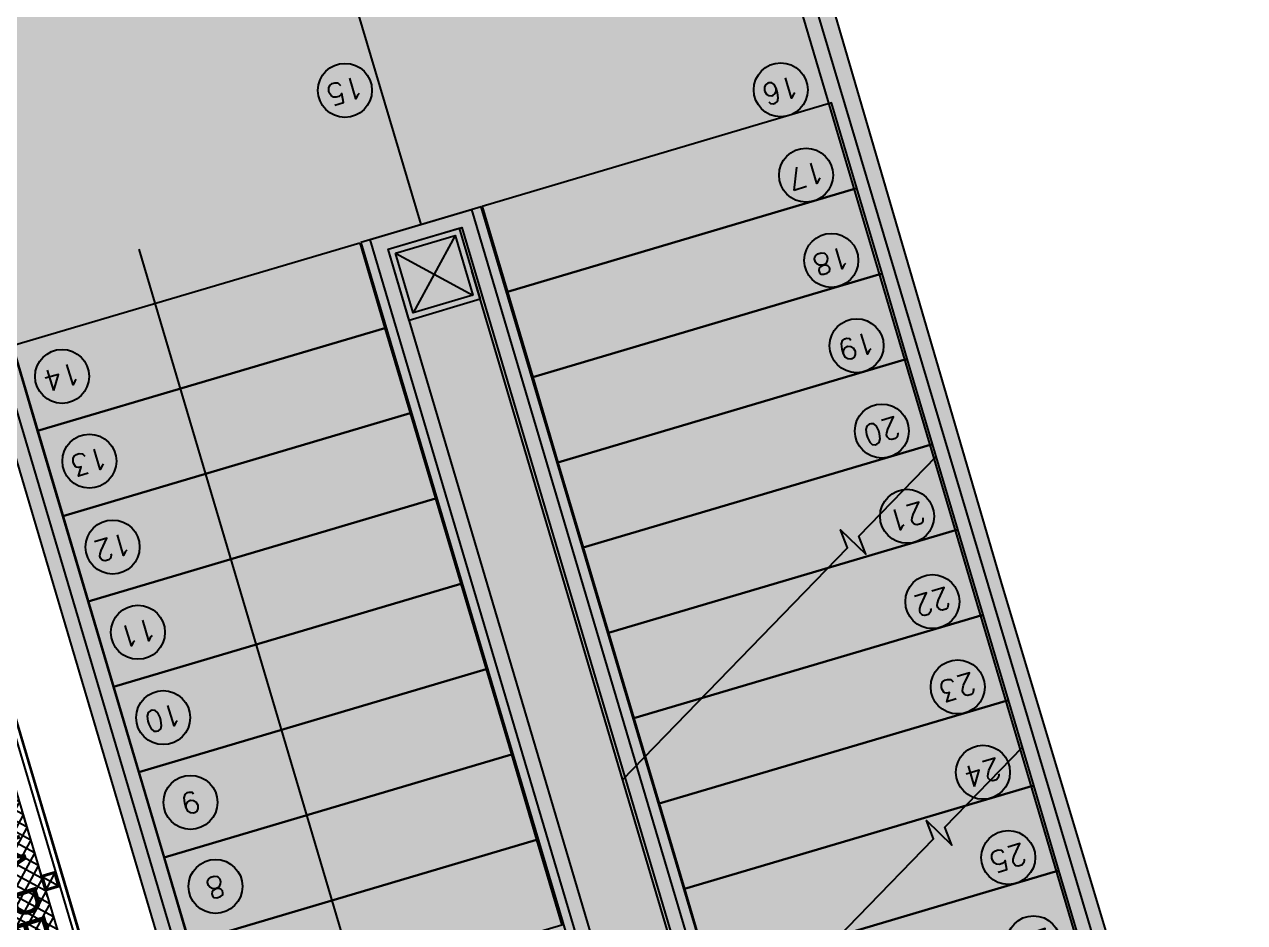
# Model space of a CAD drawing. Header units: millimetres. Extents: x 837111 to 838100, y 1172930 to 1173673.
# Drawn here: x 837870.512 to 837874.627, y 1173337.569 to 1173340.598 of the extents above; entities that cross this region are included whole.
import ezdxf
from ezdxf.enums import TextEntityAlignment as Align

# ---------------------------------------------------------------- set-up
doc = ezdxf.new("R2010")
doc.units = ezdxf.units.MM
doc.linetypes.add('HIDDEN2', pattern=[0.1875, 0.125, -0.0625])
for name, color, linetype in [('.', 255, 'Continuous'), ('A-Linea-1', 1, 'Continuous'), ('A-Linea-4', 4, 'Continuous'), ('hatch ciruclación', 41, 'Continuous'), ('OLD-ANT-PLANTAS PROPUESTAS$0$INT-MUEBLES', 1, 'Continuous'), ('OLD-ANT-PLANTAS PROPUESTAS$0$KCIG-AP-DW-XR-PUNTOS FIJOS$0$A-ANOTAC-SIMBOLO', 9, 'Continuous'), ('OLD-ANT-PLANTAS PROPUESTAS$0$KCIG-AP-DW-XR-PUNTOS FIJOS$0$A-ESCALERA', 3, 'Continuous'), ('OLD-ANT-PLANTAS PROPUESTAS$0$KCIG-AP-DW-XR-PUNTOS FIJOS$0$A-PASAMANOS', 1, 'Continuous'), ('OLD-ANT-PLANTAS PROPUESTAS$0$KCIG-AP-DW-XR-VENTANERIA$0$A-A BORDILLO', 1, 'Continuous')]:
    doc.layers.add(name, color=color, linetype=linetype)
doc.styles.add('OLD-ANT-PLANTAS PROPUESTAS$0$KCIG-AP-DW-XR-PUNTOS FIJOS$0$jb', font='swisscl.ttf')
doc.styles.add('OLD-ANT-PLANTAS PROPUESTAS$0$KCIG-AP-DW-XR-PUNTOS FIJOS$0$ROMANS', font='romans')

# ---------------------------------------------------------------- blocks, each defined once
blk = doc.blocks.new('OLD-ANT-PLANTAS PROPUESTAS$0$KCIG-AP-DW-XR-PUNTOS FIJOS$0$NUM-ESCALERA')
blk.add_circle((0, 0), 0.1265625)
at = {"style": 'OLD-ANT-PLANTAS PROPUESTAS$0$KCIG-AP-DW-XR-PUNTOS FIJOS$0$ROMANS'}
blk.add_attdef('NO', text='', height=0.1, rotation=359.9999999999984, dxfattribs=at).set_placement((-0.0008782472637847, -0.00233610982729), align=Align.MIDDLE)
blk = doc.blocks.new('*U84')
blk.add_lwpolyline([(0, -2.599876691268184), (0, 1), (0.1966895653345091, 1.091272574015917), (-0.1966895653345091, 1.091272574015917), (0, 1.182545148031833), (0, 2.421182615648919)])
blk = doc.blocks.new('*U85')
blk.add_lwpolyline([(0, -2.599876691268184), (0, 1), (0.1966895653345091, 1.091272574015917), (-0.1966895653345091, 1.091272574015917), (0, 1.182545148031833), (0, 2.421180562916075)])
blk = doc.blocks.new('escalera emergencia p1')
at = {"layer": '.'}
h = blk.add_hatch(color=256, dxfattribs=at)
h.dxf.hatch_style = 1
edge = h.paths.add_edge_path()
edge.add_line((0.1540210538078099, -1.280808035924565), (1.83357789104201, 3.535768091870063))
edge.add_arc((3.239156493917108, 3.057414920651354), 1.48474676796525, -19.151111843441186, 161.2052902477963, ccw=False)
edge.add_line((4.64173237932846, 2.570327813271433), (2.992200512078492, -2.184146730873024))
edge.add_arc((1.420054065762088, -1.616545943950769), 1.671470939783262, -102.85142786117638, -19.851385333506528, ccw=False)
edge.add_line((1.048279334791005, -3.246146708668675), (-2.844993552096653, -2.480745400257983))
edge.add_line((-2.844993552193046, -2.480745400243904), (-2.842668274754172, -2.430675694812371))
edge.add_line((-2.842668274883181, -2.430675694835372), (1.075170500160937, -3.195487810505555))
edge.add_arc((1.429512333124876, -1.630206674628425), 1.604887276073889, 257.2446072604753, 337.1126199083404)
edge.add_line((2.90804858552292, -2.254381105303764), (4.596011356012295, 2.586270980832799))
edge.add_arc((3.239231000654399, 3.057633840246126), 1.436327218001432, -19.1578812551001, 161.2289846699974)
edge.add_line((1.879298916086555, 3.519824929244351), (0.2001681679782179, -1.295528926060333))
edge.add_arc((0.176571364980191, -1.289808755274862), 0.02428022805488859, -201.75889304209204, -13.62638406697829, ccw=False)
h = blk.add_hatch(color=255, dxfattribs=at)
h.dxf.hatch_style = 1
h.paths.add_polyline_path([(1.661041936604306, -1.075889139843639), (2.913275058148429, 2.515199002285954), (3.158193949377164, 2.429794449766632), (1.905960829462856, -1.161293692246545)])
h = blk.add_hatch()
h.set_pattern_fill('ANSI37', color=251, scale=0.01, angle=-35.7286130891574)
h.set_pattern_definition([(115.7759706337468, (-0.5261129699647427, -0.4505466216942295), (-0.02859091387684674, -0.01380659783171555), []), (205.7759706337468, (-0.5261129699647427, -0.4505466216942295), (0.01380659783171555, -0.02859091387684674), [])])
edge = h.paths.add_edge_path()
edge.add_line((-1.137331397272646, 4.916053541179281), (1.59192409355422, 3.964342693608447))
edge.add_line((1.591924093663692, 3.964342693623621), (-0.1506875156337362, -1.046796885329677))
edge.add_line((-0.1506875157356262, -1.046796885319054), (-2.88960941803629, -0.09171290757663564))
edge.add_arc((11.5442059780471, -2.594876657938585), 14.64926126608835, 160.4532993467041, 170.1614169072793, ccw=False)
edge.add_arc((-19.14698579604737, 11.12267856870312), 19.04914291510596, -27.56906836479267, -19.01536772105462)
at = {"layer": 'hatch ciruclación', "true_color": 0xfeeab9}
h = blk.add_hatch(color=254, dxfattribs=at)
h.dxf.hatch_style = 1
edge = h.paths.add_edge_path()
edge.add_line((-2.90187830850482, -0.163199333299417), (0.12472571911935, -1.217716226320763))
edge.add_line((0.1247257192153484, -1.217716226296034), (1.787858994949199, 3.551710530692004))
edge.add_arc((3.242405761266127, 3.054001158860046), 1.537342159166267, -19.07334312992458, 161.1103416400305, ccw=False)
edge.add_line((4.69534944719635, 2.551631215377711), (3.936172179164913, 0.3999098926012059))
edge.add_line((3.936172179179266, 0.3999098925851285), (3.0394124358236, -2.200609850033448))
edge.add_arc((1.419509124010801, -1.616084409877658), 1.722137256225804, -103.15125475152712, -19.841456841423508, ccw=False)
edge.add_line((1.027684149332345, -3.293054868467152), (-3.107527087446799, -2.460851335759267))
edge.add_arc((11.66454701544717, -2.624980164866429), 14.77298587211189, 170.40744016354, 179.3634270851193, ccw=False)
at = {"color": 252}
blk.add_line((0.1638386875856668, -0.3462889547226951), (1.284478924004361, 2.867420981172472), dxfattribs=at)
at = {"color": 255}
blk.add_line((1.979416875401512, -0.9221445497823879), (3.100053423317149, 2.291566672560293), dxfattribs=at)
at = {"color": 3, "elevation": 8.820422622646684e-05}
blk.add_lwpolyline([(-1.430436895228922, -0.6766114485799335), (-0.1078811977058649, -1.136782751767896), (1.68218624801375, 4.007941215764731), (-1.100826777750626, 4.97839777515037), (-1.107412031153217, 4.959513007721398), (1.656729103066027, 3.995637212181464), (-0.1201980884652585, -1.111321149277501), (-1.423864547163248, -0.65772218600614)], close=True, dxfattribs=at)
at = {"color": 251, "elevation": 8.820422622646684e-05}
blk.add_lwpolyline([(-1.137331397272646, 4.916053541179281), (1.591924093663692, 3.964342693623621), (-0.1506875157356262, -1.046796885319054), (-2.889609417878091, -0.09171290759695694, -0.04238500797604346), (-2.260805157246068, 2.30640105297789, 0.03733989930584632), (-1.137331397272646, 4.916053541179281)], format="xyb", close=True, dxfattribs=at)
at = {"color": 2, "linetype": 'HIDDEN2', "ltscale": 0.001, "elevation": 8.820422622646684e-05}
blk.add_lwpolyline([(-1.137331397272646, 4.916053541179281), (1.593086240347475, 3.964877203514334), (-0.1509903152473271, -1.047667143051513), (-2.784669192973524, -0.1313023781403899)], dxfattribs=at)
at = {"layer": 'A-Linea-4'}
for p, q in [((2.925574375316501, 2.489728936401661), (3.054719830863178, 2.222293988510501)), ((3.123864576919004, 2.420584190113004), (2.856429628795013, 2.291438734449912)), ((0.7714587294030935, 1.463679351843894, 8.820422622646684e-05), (0.7170225216541439, 1.437391956395004, 8.820422622646684e-05)), ((0.7310969275422394, 1.477753757848404, 8.820422622646684e-05), (0.7573843230493367, 1.423317550448701, 8.820422622646684e-05))]:
    blk.add_line(p, q, dxfattribs=at)
for points in [[(2.913274807855487, 2.515198930981569), (3.14933457178995, 2.432883757457603), (3.067019397392869, 2.196823993406724), (2.830959633458406, 2.279139167396352)], [(2.925574375316501, 2.489728936401661), (3.123864576919004, 2.420584190113004), (3.054719830863178, 2.222293988510501), (2.856429628795013, 2.291438734449912)]]:
    blk.add_lwpolyline(points, close=True, dxfattribs=at)
at = {"layer": 'A-Linea-4', "elevation": 8.820422622646684e-05}
for points in [[(0.7766431299969554, 1.466182913340162), (0.7285933664534241, 1.48293815884972), (0.7118381208274513, 1.434888395131566), (0.7598878848366439, 1.418133149680216)], [(0.7714587294030935, 1.463679351843894), (0.7310969275422394, 1.477753757848404), (0.7170225216541439, 1.437391956395004), (0.7573843230493367, 1.423317550448701)]]:
    blk.add_lwpolyline(points, close=True, dxfattribs=at)
at = {"layer": 'OLD-ANT-PLANTAS PROPUESTAS$0$INT-MUEBLES'}
blk.add_line((3.710957161616534, 4.414287924650125), (3.051669985754415, 2.518220428726636), dxfattribs=at)
at = {"layer": 'OLD-ANT-PLANTAS PROPUESTAS$0$KCIG-AP-DW-XR-PUNTOS FIJOS$0$A-ANOTAC-SIMBOLO'}
blk.add_line((0.8465459158178419, -0.9667901464854367), (2.231987544801086, 3.006305811810307), dxfattribs=at)
at = {"layer": 'OLD-ANT-PLANTAS PROPUESTAS$0$KCIG-AP-DW-XR-PUNTOS FIJOS$0$A-ESCALERA'}
for points in [[(2.848377448739484, 2.589109299064148), (2.749598913593218, 2.305837696185336), (1.596220834180713, 2.708028626337182), (1.694999369094148, 2.991300229041371)], [(2.749598753871396, 2.305837751773652), (2.650820220122114, 2.022566148953047), (1.497442141640931, 2.424757079046685), (1.596220675157383, 2.708028682391159)], [(2.851648539071903, 2.587969946675003), (1.570802894420922, -1.095702665683348), (1.97086116601713, -1.235207064950373), (3.251706813229248, 2.448465547815431)], [(3.254979793215171, 2.447324583365116), (3.156201259000227, 2.164052980369888), (4.316120783099905, 1.759582972212229), (4.41489931801334, 2.042854574916419)], [(2.650819901842624, 2.022566259838641), (2.552041366929188, 1.739294656726997), (1.398663287749514, 2.141485586820636), (1.497441821498796, 2.424757190339733)], [(2.552041366929188, 1.739294656726997), (2.453262832947075, 1.456023053906392), (1.299884754000232, 1.858213983650785), (1.398663287982345, 2.141485586878844)], [(3.156201418722048, 2.164052925130818), (3.057422884041443, 1.880781321611721), (4.217342408373952, 1.476311313221231), (4.316120942821726, 1.759582916623913)], [(2.453262832947075, 1.456023053906392), (2.354484298499301, 1.172751450678334), (1.201106219086796, 1.57494238083018), (1.299884754000232, 1.858213983650785)], [(3.057423203950748, 1.880781210260466), (2.958644669270143, 1.597509607905522), (4.11856419313699, 1.193039599456824), (4.217342728050426, 1.476311202393845)], [(2.35448429803364, 1.17275145102758), (2.255705764284357, 0.8894798473920673), (1.102327684639022, 1.291670778009575), (1.201106219086796, 1.57494238083018)], [(2.958644668804482, 1.597509607672691), (2.859866134822369, 1.314238004153594), (4.019785659154877, 0.909767996345181), (4.118564193369821, 1.193039599922486)], [(2.255705764051527, 0.8894798479159363), (2.156927230069414, 0.6062082445714623), (1.003549150656909, 1.008399174374063), (1.102327684639022, 1.291670778009575)], [(2.859866134822369, 1.314238004153594), (2.761087599676102, 1.030966401391197), (3.921007125172764, 0.6264963936409913), (4.019785659154877, 0.909767996345181)], [(2.761087600141764, 1.030966401041951), (2.662309065693989, 0.747694798395969), (3.822228590492159, 0.3432247904129326), (3.921007125172764, 0.6264963936409913)], [(2.156927230069414, 0.6062082445714623), (2.058148694923148, 0.3229366417508572), (0.9047706159763038, 0.7251275715534575), (1.003549150656909, 1.008399174374063)], [(2.662309066159651, 0.7476947986287996), (2.563530531944707, 0.4644231956335716), (3.723450056510046, 0.05995318741770461), (3.822228590492159, 0.3432247904129326)], [(2.563530531944707, 0.4644231956335716), (2.464751997264102, 0.1811515925801359), (3.624671521829441, -0.2233184161013924), (3.723450056510046, 0.05995318741770461)], [(2.464752794476226, 0.1811513142893091), (2.365974260726944, -0.1021202887059189), (3.525893784826621, -0.5065902971546166), (3.624672318575904, -0.2233186942175962)], [(2.365974419517443, -0.1021203447598964), (2.267195885069668, -0.3853919473476708), (3.427115409635007, -0.7898619553889148), (3.52589394361712, -0.5065903528593481)]]:
    blk.add_lwpolyline(points, close=True, dxfattribs=at)
at = {"layer": 'OLD-ANT-PLANTAS PROPUESTAS$0$KCIG-AP-DW-XR-PUNTOS FIJOS$0$A-PASAMANOS'}
for points in [[(-2.90187830850482, -0.163199333299417), (0.1247257192153484, -1.217716226296034), (1.787858994910493, 3.551710530649871, -1.00160423817592), (4.69534944719635, 2.551631215377711), (3.936172179179266, 0.3999098925851285), (3.039412435842678, -2.200609849998727, -0.3804126794099625), (1.027684149332345, -3.293054868467152), (-3.107527087442577, -2.460851335723419), (-3.107527087442577, -2.460851335723419, -0.03909776871385343)], [(0.1540210538078099, -1.280808035924565), (1.833577890880406, 3.535768091969658, -1.003115041718341), (4.64173237932846, 2.570327813271433), (2.992200512439013, -2.18414673092775, -0.3788663209172408), (1.048279334791005, -3.246146708668675), (-2.844993552193046, -2.480745400243904), (-2.842668274883181, -2.430675694835372), (1.075170500203967, -3.195487810473423, 0.3633181749707301), (2.90804858552292, -2.254381105303764), (4.596011355752125, 2.586270980769768, 1.00338175383406), (1.879298916086555, 3.519824929244351), (0.2001681681722403, -1.295528926071711, -1.07361255099553)]]:
    blk.add_lwpolyline(points, format="xyb", close=True, dxfattribs=at)
blk.add_lwpolyline([(1.599377736682072, -1.105667005525902), (2.883497203467414, 2.576863179856446), (3.219858149299398, 2.459572315216064), (1.935738684376702, -1.222957870399114)], close=True, dxfattribs=at)
at = {"layer": 'OLD-ANT-PLANTAS PROPUESTAS$0$KCIG-AP-DW-XR-PUNTOS FIJOS$0$A-PASAMANOS', "color": 250}
blk.add_lwpolyline([(1.661041936604306, -1.075889139843639), (2.913275058148429, 2.515199002285954), (3.158193949377164, 2.429794449766632), (1.905960829462856, -1.161293692246545)], close=True, dxfattribs=at)
at = {"layer": 'OLD-ANT-PLANTAS PROPUESTAS$0$KCIG-AP-DW-XR-PUNTOS FIJOS$0$A-ANOTAC-SIMBOLO', "xscale": -0.3026314665311877, "yscale": 0.3026314665311878, "zscale": 0.3026314665311879, "rotation": 280.1338089556034}
for name, p in [('*U84', (3.284344376763329, 0.7402791628846899)), ('*U85', (2.947454829467461, -0.2258356445236132))]:
    blk.add_blockref(name, p, dxfattribs=at)
at = {"layer": 'OLD-ANT-PLANTAS PROPUESTAS$0$KCIG-AP-DW-XR-PUNTOS FIJOS$0$A-ESCALERA', "linetype": 'ByBlock'}
ref = blk.add_blockref('OLD-ANT-PLANTAS PROPUESTAS$0$KCIG-AP-DW-XR-PUNTOS FIJOS$0$NUM-ESCALERA', (3.107886210549623, 3.035264912934508), dxfattribs=dict(at, xscale=0.7193488037439143, yscale=0.7193488037439143, zscale=0.7193488037439143, rotation=341.0231568822066))
ref.add_attrib('NO', '15', dxfattribs={"layer": '0', "height": 0.07193488037439143, "rotation": 161.0231569531368, "style": 'OLD-ANT-PLANTAS PROPUESTAS$0$KCIG-AP-DW-XR-PUNTOS FIJOS$0$ROMANS'}).set_placement((3.106742313597351, 3.033881209732499), align=Align.MIDDLE)
ref = blk.add_blockref('OLD-ANT-PLANTAS PROPUESTAS$0$KCIG-AP-DW-XR-PUNTOS FIJOS$0$NUM-ESCALERA', (1.770478826249018, 2.809112396382261), dxfattribs=dict(at, xscale=0.7193488037439143, yscale=0.7193488037439143, zscale=0.7193488037439143, rotation=341.0231568822066))
ref.add_attrib('NO', '14', dxfattribs={"layer": '0', "height": 0.07193488037439143, "rotation": 161.0231569531368, "style": 'OLD-ANT-PLANTAS PROPUESTAS$0$KCIG-AP-DW-XR-PUNTOS FIJOS$0$ROMANS'}).set_placement((1.769334928132594, 2.807728693645913), align=Align.MIDDLE)
ref = blk.add_blockref('OLD-ANT-PLANTAS PROPUESTAS$0$KCIG-AP-DW-XR-PUNTOS FIJOS$0$NUM-ESCALERA', (1.678243976319209, 2.523558966815472), dxfattribs=dict(at, xscale=0.7193488037439143, yscale=0.7193488037439143, zscale=0.7193488037439143, rotation=341.0231568822066))
ref.add_attrib('NO', '13', dxfattribs={"layer": '0', "height": 0.07193488037439143, "rotation": 161.0231569531368, "style": 'OLD-ANT-PLANTAS PROPUESTAS$0$KCIG-AP-DW-XR-PUNTOS FIJOS$0$ROMANS'}).set_placement((1.677100078202784, 2.522175263904501), align=Align.MIDDLE)
ref = blk.add_blockref('OLD-ANT-PLANTAS PROPUESTAS$0$KCIG-AP-DW-XR-PUNTOS FIJOS$0$NUM-ESCALERA', (1.57292143907398, 2.242569301801268), dxfattribs=dict(at, xscale=0.7193488037439143, yscale=0.7193488037439143, zscale=0.7193488037439143, rotation=341.0231568822066))
ref.add_attrib('NO', '12', dxfattribs={"layer": '0', "height": 0.07193488037439143, "rotation": 161.0231569531368, "style": 'OLD-ANT-PLANTAS PROPUESTAS$0$KCIG-AP-DW-XR-PUNTOS FIJOS$0$ROMANS'}).set_placement((1.571777540724725, 2.241185598366428), align=Align.MIDDLE)
ref = blk.add_blockref('OLD-ANT-PLANTAS PROPUESTAS$0$KCIG-AP-DW-XR-PUNTOS FIJOS$0$NUM-ESCALERA', (4.301840019179508, 2.178696967021096), dxfattribs=dict(at, xscale=0.7193488037439143, yscale=0.7193488037439143, zscale=0.7193488037439143, rotation=341.0231568822066))
ref.add_attrib('NO', '16', dxfattribs={"layer": '0', "height": 0.07193488037439143, "rotation": 161.0231569531368, "style": 'OLD-ANT-PLANTAS PROPUESTAS$0$KCIG-AP-DW-XR-PUNTOS FIJOS$0$ROMANS'}).set_placement((4.300696121994406, 2.17731326399371), align=Align.MIDDLE)
ref = blk.add_blockref('OLD-ANT-PLANTAS PROPUESTAS$0$KCIG-AP-DW-XR-PUNTOS FIJOS$0$NUM-ESCALERA', (1.474142904393375, 1.959297698573209), dxfattribs=dict(at, xscale=0.7193488037439143, yscale=0.7193488037439143, zscale=0.7193488037439143, rotation=341.0231568822066))
ref.add_attrib('NO', '11', dxfattribs={"layer": '0', "height": 0.07193488037439143, "rotation": 161.0231569531368, "style": 'OLD-ANT-PLANTAS PROPUESTAS$0$KCIG-AP-DW-XR-PUNTOS FIJOS$0$ROMANS'}).set_placement((1.47299900627695, 1.957913995312992), align=Align.MIDDLE)
ref = blk.add_blockref('OLD-ANT-PLANTAS PROPUESTAS$0$KCIG-AP-DW-XR-PUNTOS FIJOS$0$NUM-ESCALERA', (4.203061645384878, 1.895425308728591), dxfattribs=dict(at, xscale=0.7193488037439143, yscale=0.7193488037439143, zscale=0.7193488037439143, rotation=341.0231568822066))
ref.add_attrib('NO', '17', dxfattribs={"layer": '0', "height": 0.07193488037439143, "rotation": 161.0231569531368, "style": 'OLD-ANT-PLANTAS PROPUESTAS$0$KCIG-AP-DW-XR-PUNTOS FIJOS$0$ROMANS'}).set_placement((4.201917747501284, 1.894041605759412), align=Align.MIDDLE)
ref = blk.add_blockref('OLD-ANT-PLANTAS PROPUESTAS$0$KCIG-AP-DW-XR-PUNTOS FIJOS$0$NUM-ESCALERA', (1.375364369479939, 1.676026095170528), dxfattribs=dict(at, xscale=0.7193488037439143, yscale=0.7193488037439143, zscale=0.7193488037439143, rotation=341.0231568822066))
ref.add_attrib('NO', '10', dxfattribs={"layer": '0', "height": 0.07193488037439143, "rotation": 161.0231569531368, "style": 'OLD-ANT-PLANTAS PROPUESTAS$0$KCIG-AP-DW-XR-PUNTOS FIJOS$0$ROMANS'}).set_placement((1.374220472062007, 1.674642392375972), align=Align.MIDDLE)
ref = blk.add_blockref('OLD-ANT-PLANTAS PROPUESTAS$0$KCIG-AP-DW-XR-PUNTOS FIJOS$0$NUM-ESCALERA', (4.104282828513533, 1.612153804453555), dxfattribs=dict(at, xscale=0.7193488037439143, yscale=0.7193488037439143, zscale=0.7193488037439143, rotation=341.0231568822066))
ref.add_attrib('NO', '18', dxfattribs={"layer": '0', "height": 0.07193488037439143, "rotation": 161.0231569531368, "style": 'OLD-ANT-PLANTAS PROPUESTAS$0$KCIG-AP-DW-XR-PUNTOS FIJOS$0$ROMANS'}).set_placement((4.103138930397108, 1.610770100785885), align=Align.MIDDLE)
ref = blk.add_blockref('OLD-ANT-PLANTAS PROPUESTAS$0$KCIG-AP-DW-XR-PUNTOS FIJOS$0$NUM-ESCALERA', (1.283129201503471, 1.390472776838578), dxfattribs=dict(at, xscale=0.7193488037439143, yscale=0.7193488037439143, zscale=0.7193488037439143, rotation=341.0231568822066))
ref.add_attrib('NO', '9', dxfattribs={"layer": '0', "height": 0.07193488037439143, "rotation": 161.0231569531368, "style": 'OLD-ANT-PLANTAS PROPUESTAS$0$KCIG-AP-DW-XR-PUNTOS FIJOS$0$ROMANS'}).set_placement((1.281985303852707, 1.389089073752984), align=Align.MIDDLE)
ref = blk.add_blockref('OLD-ANT-PLANTAS PROPUESTAS$0$KCIG-AP-DW-XR-PUNTOS FIJOS$0$NUM-ESCALERA', (4.005504613742232, 1.328882089641411), dxfattribs=dict(at, xscale=0.7193488037439143, yscale=0.7193488037439143, zscale=0.7193488037439143, rotation=341.0231568822066))
ref.add_attrib('NO', '19', dxfattribs={"layer": '0', "height": 0.07193488037439143, "rotation": 161.0231569531368, "style": 'OLD-ANT-PLANTAS PROPUESTAS$0$KCIG-AP-DW-XR-PUNTOS FIJOS$0$ROMANS'}).set_placement((4.004360715160146, 1.327498386555817), align=Align.MIDDLE)
ref = blk.add_blockref('OLD-ANT-PLANTAS PROPUESTAS$0$KCIG-AP-DW-XR-PUNTOS FIJOS$0$NUM-ESCALERA', (1.186192892957479, 1.110848527343478), dxfattribs=dict(at, xscale=0.7193488037439143, yscale=0.7193488037439143, zscale=0.7193488037439143, rotation=341.0231568822066))
ref.add_attrib('NO', '8', dxfattribs={"layer": '0', "height": 0.07193488037439143, "rotation": 161.0231569531368, "style": 'OLD-ANT-PLANTAS PROPUESTAS$0$KCIG-AP-DW-XR-PUNTOS FIJOS$0$ROMANS'}).set_placement((1.185048995772377, 1.109464825014584), align=Align.MIDDLE)
ref = blk.add_blockref('OLD-ANT-PLANTAS PROPUESTAS$0$KCIG-AP-DW-XR-PUNTOS FIJOS$0$NUM-ESCALERA', (3.906726079294458, 1.045610486646183), dxfattribs=dict(at, xscale=0.7193488037439143, yscale=0.7193488037439143, zscale=0.7193488037439143, rotation=341.0231568822066))
ref.add_attrib('NO', '20', dxfattribs={"layer": '0', "height": 0.07193488037439143, "rotation": 161.0231569531368, "style": 'OLD-ANT-PLANTAS PROPUESTAS$0$KCIG-AP-DW-XR-PUNTOS FIJOS$0$ROMANS'}).set_placement((3.905582181410864, 1.044226784142666), align=Align.MIDDLE)
ref = blk.add_blockref('OLD-ANT-PLANTAS PROPUESTAS$0$KCIG-AP-DW-XR-PUNTOS FIJOS$0$NUM-ESCALERA', (3.807947544613853, 0.7623388831270859), dxfattribs=dict(at, xscale=0.7193488037439143, yscale=0.7193488037439143, zscale=0.7193488037439143, rotation=341.0231568822066))
ref.add_attrib('NO', '21', dxfattribs={"layer": '0', "height": 0.07193488037439143, "rotation": 161.0231569531368, "style": 'OLD-ANT-PLANTAS PROPUESTAS$0$KCIG-AP-DW-XR-PUNTOS FIJOS$0$ROMANS'}).set_placement((3.80680364719592, 0.7609551807399839), align=Align.MIDDLE)
ref = blk.add_blockref('OLD-ANT-PLANTAS PROPUESTAS$0$KCIG-AP-DW-XR-PUNTOS FIJOS$0$NUM-ESCALERA', (3.709169009234756, 0.4790672803064808), dxfattribs=dict(at, xscale=0.7193488037439143, yscale=0.7193488037439143, zscale=0.7193488037439143, rotation=341.0231568822066))
ref.add_attrib('NO', '22', dxfattribs={"layer": '0', "height": 0.07193488037439143, "rotation": 161.0231569531368, "style": 'OLD-ANT-PLANTAS PROPUESTAS$0$KCIG-AP-DW-XR-PUNTOS FIJOS$0$ROMANS'}).set_placement((3.708025112049654, 0.4776835775701329), align=Align.MIDDLE)
ref = blk.add_blockref('OLD-ANT-PLANTAS PROPUESTAS$0$KCIG-AP-DW-XR-PUNTOS FIJOS$0$NUM-ESCALERA', (3.610390475951135, 0.1957956775440834), dxfattribs=dict(at, xscale=0.7193488037439143, yscale=0.7193488037439143, zscale=0.7193488037439143, rotation=341.0231568822066))
ref.add_attrib('NO', '23', dxfattribs={"layer": '0', "height": 0.07193488037439143, "rotation": 161.0231569531368, "style": 'OLD-ANT-PLANTAS PROPUESTAS$0$KCIG-AP-DW-XR-PUNTOS FIJOS$0$ROMANS'}).set_placement((3.609246578300372, 0.1944119742838666), align=Align.MIDDLE)
ref = blk.add_blockref('OLD-ANT-PLANTAS PROPUESTAS$0$KCIG-AP-DW-XR-PUNTOS FIJOS$0$NUM-ESCALERA', (3.5116119410377, -0.08747592568397522), dxfattribs=dict(at, xscale=0.7193488037439143, yscale=0.7193488037439143, zscale=0.7193488037439143, rotation=341.0231568822066))
ref.add_attrib('NO', '24', dxfattribs={"layer": '0', "height": 0.07193488037439143, "rotation": 161.0231569531368, "style": 'OLD-ANT-PLANTAS PROPUESTAS$0$KCIG-AP-DW-XR-PUNTOS FIJOS$0$ROMANS'}).set_placement((3.510468044318259, -0.08885962824570015), align=Align.MIDDLE)
ref = blk.add_blockref('OLD-ANT-PLANTAS PROPUESTAS$0$KCIG-AP-DW-XR-PUNTOS FIJOS$0$NUM-ESCALERA', (3.41283464548178, -0.3707479605218396), dxfattribs=dict(at, xscale=0.7193488037439143, yscale=0.7193488037439143, zscale=0.7193488037439143, rotation=341.0231568822066))
ref.add_attrib('NO', '25', dxfattribs={"layer": '0', "height": 0.07193488037439143, "rotation": 161.0231569531368, "style": 'OLD-ANT-PLANTAS PROPUESTAS$0$KCIG-AP-DW-XR-PUNTOS FIJOS$0$ROMANS'}).set_placement((3.41169074899517, -0.3721316634328105), align=Align.MIDDLE)
ref = blk.add_blockref('OLD-ANT-PLANTAS PROPUESTAS$0$KCIG-AP-DW-XR-PUNTOS FIJOS$0$NUM-ESCALERA', (3.314056271454319, -0.6540196193964221), dxfattribs=dict(at, xscale=0.7193488037439143, yscale=0.7193488037439143, zscale=0.7193488037439143, rotation=341.0231568822066))
ref.add_attrib('NO', '26', dxfattribs={"layer": '0', "height": 0.07193488037439143, "rotation": 161.0231569531368, "style": 'OLD-ANT-PLANTAS PROPUESTAS$0$KCIG-AP-DW-XR-PUNTOS FIJOS$0$ROMANS'}).set_placement((3.312912374036387, -0.65540332213277), align=Align.MIDDLE)
at = {"layer": 'A-Linea-1', "insert": (0.3976614815182984, 0.5677212654845789, 5.035571787776095e-06), "char_height": 0.15, "attachment_point": 3, "rotation": 251.7367518346315, "style": 'OLD-ANT-PLANTAS PROPUESTAS$0$KCIG-AP-DW-XR-PUNTOS FIJOS$0$jb'}
blk.add_mtext('\\A1;FACHADA EN LAMINA PERFORADA', dxfattribs=at)

msp = doc.modelspace()

# ---------------------------------------------------------------- linework, layer by layer
at = {"layer": 'OLD-ANT-PLANTAS PROPUESTAS$0$KCIG-AP-DW-XR-VENTANERIA$0$A-A BORDILLO'}
for points in [[(837848.8783570755, 1173325.355751147, 0.05805184246403829), (837845.7729327036, 1173327.678509914, -0.2316543323561136), (837840.5870745506, 1173341.541255687, -0.0915935976941798), (837841.5542295303, 1173345.354275961, -0.0577094912495705), (837842.8630093174, 1173347.52527604, -0.1674801884519718), (837847.3228985355, 1173350.875269998, -0.0282384332079154), (837849.767977828, 1173351.514957627, -0.0950828974927649), (837853.6743691852, 1173351.409172421, -0.3103059922685557), (837867.2323465254, 1173337.903892006, 0.315385675631376), (837879.3918436214, 1173325.963928967, -0.0333374895089229)], [(837879.3700921589, 1173325.815477125, -0.3154353222081029), (837867.0848998716, 1173337.876322858, 0.3103451413300553), (837853.6448457259, 1173351.262079745, 0.0950835370286808), (837849.794975268, 1173351.367380928, 0.0282072361453458), (837847.3689927636, 1173350.732527846, 0.1676247605236274), (837842.9846087758, 1173347.437319527, 0.0578255767525441), (837841.6906276541, 1173345.291860923, 0.0916626050672286), (837840.7365780418, 1173341.528776304, 0.2313945508043902), (837845.8605655803, 1173327.801798994, -0.05787277998952646), (837848.9832243122, 1173325.463897158, -0.2854259141013671)]]:
    msp.add_lwpolyline(points, format="xyb", dxfattribs=at)

# ---------------------------------------------------------------- block references
at = {"rotation": 35.7286130891574}
msp.add_blockref('escalera emergencia p1', (837870.8425706339, 1173336.096636551, -5.035571787776095e-06), dxfattribs=at)

doc.saveas('drawing.dxf')
